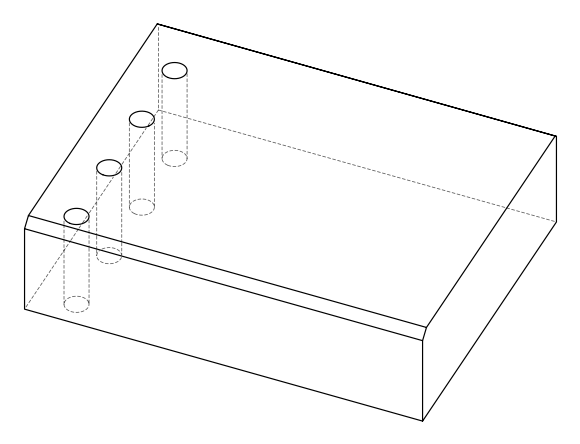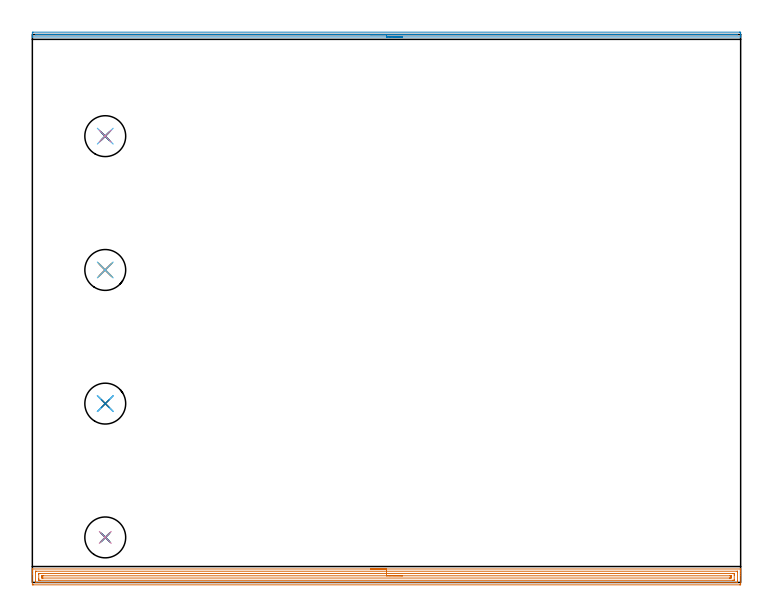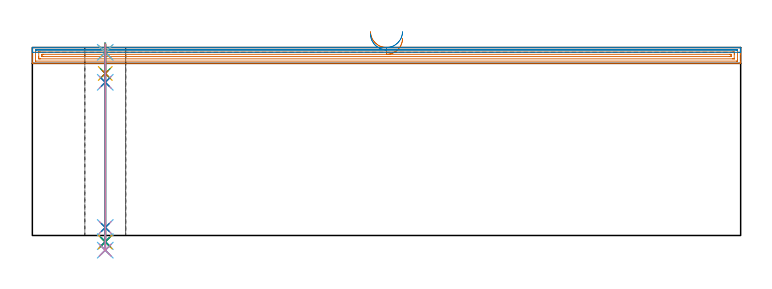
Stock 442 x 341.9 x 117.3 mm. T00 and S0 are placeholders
(PLAN: 22 operations, 17 tool changes, 28.4 min)
(1 AREA_MILL | FG_CHAMFER_SURFACE | UGT0205_001 | 14.36 min | 21652 mm3)
(2 AREA_MILL_1 | FG_CHAMFER_SURFACE_1 | UGT0205_001 | 7.21 min | 1984 mm3)
(3 SPOT_DRILL | STEP1HOLE | NXT0321_9005460120000 | 0.05 min | 189 mm3)
(4 SPOT_DRILL_1 | STEP1HOLE_1 | NXT0321_9005460120000 | 0.05 min | 167 mm3)
(5 SPOT_DRILL_2 | STEP1HOLE_2 | NXT0321_9005460120000 | 0.05 min | 201 mm3)
(6 SPOT_DRILL_3 | STEP1HOLE_3 | NXT0321_9005460120000 | 0.05 min | 164 mm3)
(7 DRILL_BLIND_HOLE_INTO_CENTER | STEP1HOLE | NXT0301_079 | 0.07 min | 1217 mm3)
(8 GUN_DRILL_THROUGH_HOLE | STEP1HOLE | UGT0307_007 | 0.57 min | 7994 mm3)
(9 DRILL_TO_ENLARGE_THROUGH_HOLE | STEP1HOLE | NXT0301_104 | 0.49 min | 8627 mm3)
(10 DRILL_TO_ENLARGE_THROUGH_HOLE_1 | STEP1HOLE | UGT0301_386 | 0.52 min | 41831 mm3)
(11 DRILL_BLIND_HOLE_INTO_CENTER_1 | STEP1HOLE_1 | NXT0301_079 | 0.07 min | 1205 mm3)
(12 GUN_DRILL_THROUGH_HOLE_1 | STEP1HOLE_1 | UGT0307_007 | 0.57 min | 7985 mm3)
(13 DRILL_TO_ENLARGE_THROUGH_HOLE_2 | STEP1HOLE_1 | NXT0301_104 | 0.49 min | 8627 mm3)
(14 DRILL_TO_ENLARGE_THROUGH_HOLE_3 | STEP1HOLE_1 | UGT0301_386 | 0.52 min | 41845 mm3)
(15 DRILL_BLIND_HOLE_INTO_CENTER_2 | STEP1HOLE_2 | NXT0301_079 | 0.07 min | 1197 mm3)
(16 GUN_DRILL_THROUGH_HOLE_2 | STEP1HOLE_2 | UGT0307_007 | 0.57 min | 7989 mm3)
(17 DRILL_TO_ENLARGE_THROUGH_HOLE_4 | STEP1HOLE_2 | NXT0301_104 | 0.49 min | 8639 mm3)
(18 DRILL_TO_ENLARGE_THROUGH_HOLE_5 | STEP1HOLE_2 | UGT0301_386 | 0.52 min | 41822 mm3)
(19 DRILL_BLIND_HOLE_INTO_CENTER_3 | STEP1HOLE_3 | NXT0301_079 | 0.07 min | 1202 mm3)
(20 GUN_DRILL_THROUGH_HOLE_3 | STEP1HOLE_3 | UGT0307_007 | 0.57 min | 8001 mm3)
(21 DRILL_TO_ENLARGE_THROUGH_HOLE_6 | STEP1HOLE_3 | NXT0301_104 | 0.49 min | 8631 mm3)
(22 DRILL_TO_ENLARGE_THROUGH_HOLE_7 | STEP1HOLE_3 | UGT0301_386 | 0.52 min | 41828 mm3)
(TOOL UGT0205_001 | Chamfer Mill 20 x 3 x 45 deg. | D20 FL50 Z2)
(TOOL NXT0321_9005460120000 | NC Spot Drill, 142deg, 12mm, Carbide, Uncoated | D12 PA142 FL30 Z2)
(TOOL NXT0301_079 | Carbide Drill 10.8mm [860.1-1080-032A1-MM 2214] | D10.8 PA140 FL55 Z2)
(TOOL UGT0307_007 | Gun Drill 10 mm | D10 PA130 FL24 Z1)
(TOOL NXT0301_104 | Carbide Drill 14mm [860.1-1400-112A1-MM 2214] | D14 PA140 FL123 Z2)
(TOOL UGT0301_386 | Twist Drill 25.5 mm | D25.5 PA118 FL165 Z2)
(OP 1 AREA_MILL)
G17 G21 G94 G90
T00 M6
G54
G17 G0 G90 X211. Y8.4 S1061 M3
G43 Z127.3 H0
G94 G1 X211.038 Z126.428 F250.
X211.152 Z125.563
X211.341 Z124.712
X211.603 Z123.88
X211.937 Z123.074
X212.34 Z122.3
X212.808 Z121.564
X213.34 Z120.872
X213.929 Z120.229
X214.572 Z119.639
X215.264 Z119.108
X216. Z118.64
X216.774 Z118.237
X217.58 Z117.903
X218.412 Z117.641
X219.264 Z117.452
X220.128 Z117.338
X221. Z117.3
X441.82
X441.99 Y8.397 Z117.288
X441.992 Y8.371 Z117.262
X442. Y7.982 Z116.881
Y7.71 Z116.609
Y6.995 Z115.89
Y5.751 Z114.648
Y4.336 Z113.232
Y-0.717 Z108.181
X441.997 Y-0.981 Z107.916
X441.991 Y-1.492 Z107.406
X441.891 Y-1.495 Z107.403
X441.373 Y-1.5 Z107.4
X0.627
X0.253 Y-1.496 Z107.402
X0.01 Y-1.492 Z107.406
X0. Y-1.246 Z107.652
Y5.222 Z114.117
Y6.638 Z115.534
Y6.995 Z115.89
Y7.71 Z116.609
Y7.982 Z116.882
X0.007 Y8.371 Z117.262
X0.01 Y8.397 Z117.288
X0.18 Y8.4 Z117.3
X221.
Y6.986 Z115.886
X439.808 Y6.985 Z115.885
X439.914 Y6.984 Z115.884
X439.967 Y6.981 Z115.881
X439.986 Y6.979 Z115.879
X439.99 Y6.965 Z115.865
X439.995 Y6.847 Z115.747
X439.999 Y6.584 Z115.484
X440. Y0.791 Z109.691
X439.999 Y0.381 Z109.281
X439.991 Y-0.032 Z108.868
X439.99 Y-0.08 Z108.82
X439.971 Y-0.081 Z108.819
X439.916 Y-0.084 Z108.816
X439.806 Y-0.085 Z108.815
X439.585 Y-0.086 Z108.814
X2.192 Y-0.085 Z108.815
X2.085 Y-0.084 Z108.816
X2.033 Y-0.081 Z108.819
X2.014 Y-0.079 Z108.821
X2.01 Y-0.065 Z108.835
X2.005 Y0.053 Z108.953
X2.001 Y0.316 Z109.216
X2. Y6.109 Z115.009
X2.001 Y6.519 Z115.419
X2.009 Y6.932 Z115.832
X2.011 Y6.98 Z115.88
X2.029 Y6.981 Z115.881
X2.084 Y6.984 Z115.884
X2.194 Y6.985 Z115.885
X2.415 Y6.986 Z115.886
X221.
Y5.572 Z114.472
X436.903 Y5.571 Z114.471
X437.446
X437.797 Y5.567 Z114.467
X437.913 Y5.564 Z114.464
X437.99 Y5.553 Z114.453
X437.994 Y5.424 Z114.324
X437.998 Y5.222 Z114.122
X438. Y5.021 Z113.921
Y4.336 Z113.236
Y1.677 Z110.577
Y1.476 Z110.376
X437.997 Y1.409 Z110.309
X437.991 Y1.356 Z110.256
X437.986 Y1.335 Z110.235
X437.972 Y1.333 Z110.233
X437.797 Y1.33 Z110.23
X437.255 Y1.329 Z110.229
X436.903 Y1.328 Z110.228
X5.097
X4.554 Y1.329 Z110.229
X4.203 Y1.333 Z110.233
X4.087 Y1.335 Z110.235
X4.01 Y1.347 Z110.247
X4.005 Y1.476 Z110.376
X4.002 Y1.677 Z110.577
X4. Y1.879 Z110.779
Y2.564 Z111.464
Y5.222 Z114.122
Y5.424 Z114.324
X4.003 Y5.491 Z114.391
X4.009 Y5.544 Z114.444
X4.014 Y5.565 Z114.465
X4.028 Y5.567 Z114.467
X4.203 Y5.57 Z114.47
X4.745 Y5.571 Z114.471
X5.097 Y5.572 Z114.472
X221.
Y4.157 Z113.057
X435.295
X435.886 Y4.155 Z113.055
X435.949 Y4.153 Z113.053
X435.986 Y4.151 Z113.051
X435.99 Y4.107 Z113.007
X435.996 Y3.891 Z112.791
X436. Y3.459 Z112.359
X435.995 Y3.011 Z111.911
X435.99 Y2.792 Z111.692
X435.984 Y2.749 Z111.649
X435.93 Y2.747 Z111.647
X435.827 Y2.744 Z111.644
X435.115 Y2.743 Z111.643
X434.934
X6.705
X6.114 Y2.745 Z111.645
X6.051 Y2.746 Z111.646
X6.013 Y2.749 Z111.649
X6.01 Y2.793 Z111.693
X6.004 Y3.009 Z111.909
X6. Y3.441 Z112.341
X6.005 Y3.889 Z112.789
X6.01 Y4.108 Z113.008
X6.016 Y4.151 Z113.051
X6.07 Y4.153 Z113.053
X6.173 Y4.156 Z113.056
X6.885 Y4.157 Z113.057
X7.066
X221.
X221.872 Z113.095
X222.736 Z113.209
X223.588 Z113.398
X224.42 Z113.66
X225.226 Z113.994
X226. Z114.397
X226.736 Z114.866
X227.428 Z115.397
X228.071 Z115.986
X228.66 Z116.629
X229.192 Z117.322
X229.66 Z118.057
X230.063 Z118.831
X230.397 Z119.637
X230.659 Z120.469
X230.848 Z121.321
X230.962 Z122.186
X231. Z123.057
G0 Z127.3
M5
M2
(OP 2 AREA_MILL_1)
G17 G21 G94 G90
T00 M6
G54
G17 G0 G90 X231. Y340.4 S1061 M3
G43 Z127.3 H0
G94 G1 X230.962 Z126.428 F250.
X230.848 Z125.563
X230.659 Z124.712
X230.397 Z123.88
X230.063 Z123.074
X229.66 Z122.3
X229.192 Z121.564
X228.66 Z120.872
X228.071 Z120.229
X227.428 Z119.639
X226.736 Z119.108
X226. Z118.64
X225.226 Z118.237
X224.42 Z117.903
X223.588 Z117.641
X222.736 Z117.452
X221.872 Z117.338
X221. Z117.3
X0.18
X0.01 Y340.403 Z117.288
X0.007 Y340.462 Z117.229
X0. Y340.89 Z116.81
Y341.18 Z116.519
Y341.9 Z115.795
Y343.152 Z114.545
X0.002 Y343.391 Z114.305
X0.484 Y343.4 Z114.3
X441.373
X441.516 Y343.399 Z114.301
X441.998 Y343.391 Z114.305
X442. Y343.152 Z114.545
Y342.793 Z114.904
Y342.26 Z115.436
Y341.9 Z115.795
Y341.18 Z116.519
Y340.89 Z116.81
Y340.465 Z117.227
X441.99 Y340.403 Z117.288
X441.82 Y340.4 Z117.3
X221.
Y341.814 Z115.886
X2.329 Y341.815 Z115.885
X2.158 Y341.816 Z115.884
X2.044 Y341.819 Z115.881
X2.009 Y341.821 Z115.879
X2.006 Y341.825 Z115.875
X2.003 Y341.841 Z115.859
Y341.9 Z115.8
X2.006 Y341.951 Z115.749
X2.009 Y341.972 Z115.728
X2.073 Y341.979 Z115.721
X2.244 Y341.984 Z115.716
X2.33 Y341.985 Z115.715
X439.671 Y341.986 Z115.714
X439.842 Y341.984 Z115.716
X439.956 Y341.981 Z115.719
X439.991 Y341.979 Z115.721
X439.994 Y341.975 Z115.725
X439.997 Y341.959 Z115.741
Y341.9 Z115.8
X439.994 Y341.849 Z115.851
X439.991 Y341.828 Z115.872
X439.927 Y341.821 Z115.879
X439.756 Y341.816 Z115.884
X439.67 Y341.815 Z115.885
X221. Y341.814 Z115.886
X220.128 Z115.924
X219.264 Z116.038
X218.412 Z116.226
X217.58 Z116.489
X216.774 Z116.823
X216. Z117.225
X215.264 Z117.694
X214.572 Z118.225
X213.929 Z118.815
X213.34 Z119.458
X212.808 Z120.15
X212.34 Z120.886
X211.937 Z121.659
X211.603 Z122.465
X211.341 Z123.297
X211.152 Z124.149
X211.038 Z125.014
X211. Z125.886
G0 Z127.3
M5
M2
(OP 3 SPOT_DRILL)
G17 G21 G94 G90
T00 M6
G54
G17 G0 G90 X45.5 Y28.1 S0 M3
G43 Z127.3 H0
G94 G81 G98 Z114.3 F250. R120.3
G80
M5
M2
(OP 4 SPOT_DRILL_1)
G17 G21 G94 G90
T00 M6
G54
G17 G0 G90 X45.5 Y111.6 S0 M3
G43 Z127.3 H0
G94 G81 G98 Z114.3 F250. R120.3
G80
M5
M2
(OP 5 SPOT_DRILL_2)
G17 G21 G94 G90
T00 M6
G54
G17 G0 G90 X45.5 Y195. S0 M3
G43 Z127.3 H0
G94 G81 G98 Z114.3 F250. R120.3
G80
M5
M2
(OP 6 SPOT_DRILL_3)
G17 G21 G94 G90
T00 M6
G54
G17 G0 G90 X45.5 Y278.5 S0 M3
G43 Z127.3 H0
G94 G81 G98 Z114.3 F250. R120.3
G80
M5
M2
(OP 7 DRILL_BLIND_HOLE_INTO_CENTER)
G17 G21 G94 G90
T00 M6
G54
G17 G0 G90 X45.5 Y28.1 S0 M3
G43 Z127.3 H1
G94 G81 G98 Z101.1 F250. R119.3
G80
M5
M2
(OP 8 GUN_DRILL_THROUGH_HOLE)
G17 G21 G94 G90
T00 M6
G54
G17 G0 G90 X45.5 Y28.1 M8
G43 Z127.3 H0
Z112.8
S716 M3
G94 G1 Z95.588 F125. M26
G4 X.084
Z5. F250.
G4 X.084
Z-3.832 F125.
G4 X.084
M5
M9
G0 Z112.8
Z127.3
M2
(OP 9 DRILL_TO_ENLARGE_THROUGH_HOLE)
G17 G21 G94 G90
T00 M6
G54
G17 G0 G90 X45.5 Y28.1 S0 M3
G43 Z127.3 H1
G94 G73 G98 Z-4.048 F250. Q13.483 R119.3
G80
M5
M2
(OP 10 DRILL_TO_ENLARGE_THROUGH_HOLE_1)
G17 G21 G94 G90
T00 M6
G54
G17 G0 G90 X45.5 Y28.1 S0 M3
G43 Z127.3 H0
G94 G73 G98 Z-9.161 F250. Q25.292 R119.3
G80
M5
M2
(OP 11 DRILL_BLIND_HOLE_INTO_CENTER_1)
G17 G21 G94 G90
T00 M6
G54
G17 G0 G90 X45.5 Y111.6 S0 M3
G43 Z127.3 H1
G94 G81 G98 Z101.1 F250. R119.3
G80
M5
M2
(OP 12 GUN_DRILL_THROUGH_HOLE_1)
G17 G21 G94 G90
T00 M6
G54
G17 G0 G90 X45.5 Y111.6 M8
G43 Z127.3 H0
Z112.8
S716 M3
G94 G1 Z95.588 F125. M26
G4 X.084
Z5. F250.
G4 X.084
Z-3.832 F125.
G4 X.084
M5
M9
G0 Z112.8
Z127.3
M2
(OP 13 DRILL_TO_ENLARGE_THROUGH_HOLE_2)
G17 G21 G94 G90
T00 M6
G54
G17 G0 G90 X45.5 Y111.6 S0 M3
G43 Z127.3 H1
G94 G73 G98 Z-4.048 F250. Q13.483 R119.3
G80
M5
M2
(OP 14 DRILL_TO_ENLARGE_THROUGH_HOLE_3)
G17 G21 G94 G90
T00 M6
G54
G17 G0 G90 X45.5 Y111.6 S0 M3
G43 Z127.3 H0
G94 G73 G98 Z-9.161 F250. Q25.292 R119.3
G80
M5
M2
(OP 15 DRILL_BLIND_HOLE_INTO_CENTER_2)
G17 G21 G94 G90
T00 M6
G54
G17 G0 G90 X45.5 Y195. S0 M3
G43 Z127.3 H1
G94 G81 G98 Z101.1 F250. R119.3
G80
M5
M2
(OP 16 GUN_DRILL_THROUGH_HOLE_2)
G17 G21 G94 G90
T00 M6
G54
G17 G0 G90 X45.5 Y195. M8
G43 Z127.3 H0
Z112.8
S716 M3
G94 G1 Z95.588 F125. M26
G4 X.084
Z5. F250.
G4 X.084
Z-3.832 F125.
G4 X.084
M5
M9
G0 Z112.8
Z127.3
M2
(OP 17 DRILL_TO_ENLARGE_THROUGH_HOLE_4)
G17 G21 G94 G90
T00 M6
G54
G17 G0 G90 X45.5 Y195. S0 M3
G43 Z127.3 H1
G94 G73 G98 Z-4.048 F250. Q13.483 R119.3
G80
M5
M2
(OP 18 DRILL_TO_ENLARGE_THROUGH_HOLE_5)
G17 G21 G94 G90
T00 M6
G54
G17 G0 G90 X45.5 Y195. S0 M3
G43 Z127.3 H0
G94 G73 G98 Z-9.161 F250. Q25.292 R119.3
G80
M5
M2
(OP 19 DRILL_BLIND_HOLE_INTO_CENTER_3)
G17 G21 G94 G90
T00 M6
G54
G17 G0 G90 X45.5 Y278.5 S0 M3
G43 Z127.3 H1
G94 G81 G98 Z101.1 F250. R119.3
G80
M5
M2
(OP 20 GUN_DRILL_THROUGH_HOLE_3)
G17 G21 G94 G90
T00 M6
G54
G17 G0 G90 X45.5 Y278.5 M8
G43 Z127.3 H0
Z112.8
S716 M3
G94 G1 Z95.588 F125. M26
G4 X.084
Z5. F250.
G4 X.084
Z-3.832 F125.
G4 X.084
M5
M9
G0 Z112.8
Z127.3
M2
(OP 21 DRILL_TO_ENLARGE_THROUGH_HOLE_6)
G17 G21 G94 G90
T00 M6
G54
G17 G0 G90 X45.5 Y278.5 S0 M3
G43 Z127.3 H1
G94 G73 G98 Z-4.048 F250. Q13.483 R119.3
G80
M5
M2
(OP 22 DRILL_TO_ENLARGE_THROUGH_HOLE_7)
G17 G21 G94 G90
T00 M6
G54
G17 G0 G90 X45.5 Y278.5 S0 M3
G43 Z127.3 H0
G94 G73 G98 Z-9.161 F250. Q25.292 R119.3
G80
M5
M2
